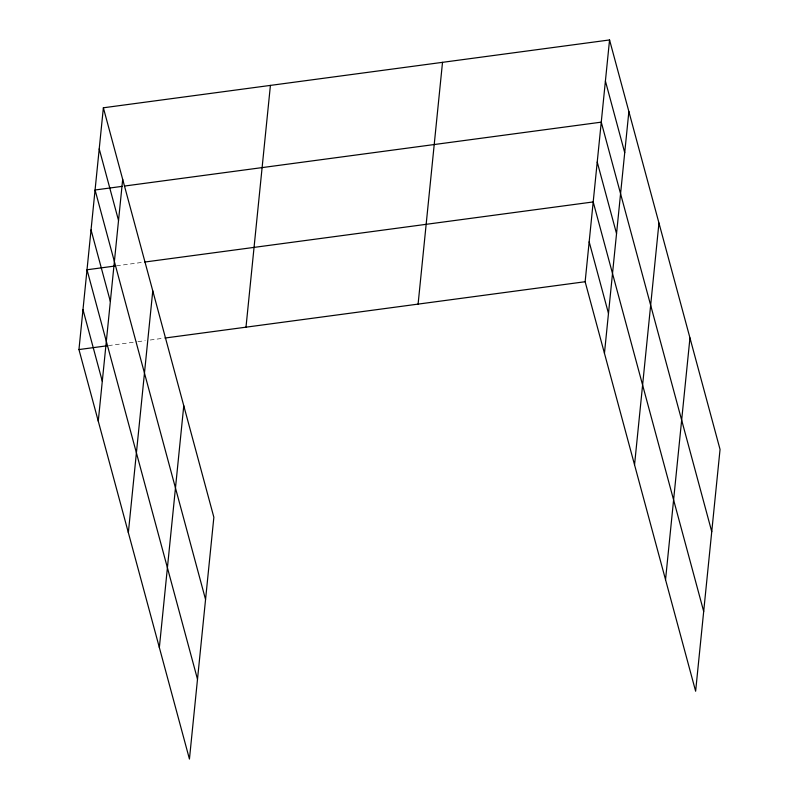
<?xml version="1.0" encoding="UTF-8"?>
<svg xmlns="http://www.w3.org/2000/svg" width="799" height="799" viewBox="0 0 799 799"><rect width="100%" height="100%" fill="white"/><g stroke="black" fill="none" stroke-linecap="round" stroke-linejoin="round"><path stroke-width="0.6" stroke-dasharray="4 3" d="M116.484 265.827L143.51 262.202M108.434 345.607L136.679 341.822M137.907 341.662L145.278 340.674M150.192 340.014L162.477 338.367"/><path stroke-width="1.2" d="M103.371 107.785L213.862 517.273L189.443 759.05L78.951 349.562L103.371 107.785L609.557 39.95L720.049 449.438L695.629 691.215L585.138 281.727L609.557 39.95M98.267 421.133L122.686 179.356M128.349 532.643L152.769 290.876M159.351 647.54L183.77 405.762M245.992 327.181L270.412 85.403M418.097 304.109L442.516 62.332M604.453 353.298L628.873 111.52M634.546 464.808L658.955 223.041M665.537 579.704L689.956 337.927M122.087 186.367L95.071 189.992L205.553 599.48M124.544 186.037L601.257 122.157L711.749 531.645M115.256 265.987L87.011 269.772L197.503 679.26M144.739 262.042L593.198 201.937L703.689 611.425M78.951 349.562L107.206 345.777M164.934 338.037L585.138 281.727M605.412 81.049L624.718 152.629M597.233 162.047L616.538 233.618M589.173 241.837L608.478 313.408M99.216 148.884L118.532 220.464M91.036 229.882L110.352 301.453M82.986 309.672L102.292 381.243"/></g></svg>
